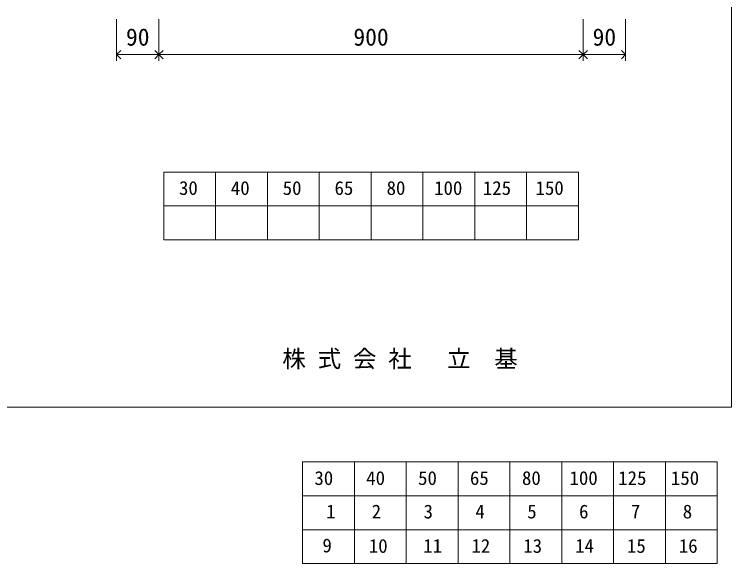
# Model space of a CAD drawing. Units: millimetres, scale not verified. Extents: x -4890 to 18490, y -2304 to 2303.
# Drawn here: x 3368 to 4890, y -2304 to -1138 of the extents above; entities that cross this region are included whole.
import ezdxf
from ezdxf.enums import TextEntityAlignment as Align

# ---------------------------------------------------------------- set-up
doc = ezdxf.new("R2010")
doc.units = ezdxf.units.MM
doc.header["$LTSCALE"] = 10
for name, color, linetype, lineweight in [('0-2_waku', 7, 'Continuous', 18), ('0-5_sunpou', 7, 'Continuous', 5), ('0-D_文字１', 7, 'Continuous', 18), ('1-4_文字２', 7, 'Continuous', 5)]:
    doc.layers.add(name, color=color, linetype=linetype, lineweight=lineweight)
doc.styles.add('ＭＳ ゴシック', font='')
doc.styles.get('ＭＳ ゴシック').set_extended_font_data('MS Gothic')

# ---------------------------------------------------------------- blocks, each defined once
blk = doc.blocks.new('_Open90')
at = {"layer": '0-5_sunpou'}
blk.add_line((0, 0), (-1, 0), dxfattribs=at)
blk.add_lwpolyline([(-0.5, 0.5), (0, 0), (-0.5, -0.5)], dxfattribs=at)

msp = doc.modelspace()

# ---------------------------------------------------------------- linework, layer by layer
at = {"layer": '0-2_waku'}
for p, q in [((4890, 2303.35), (4890, -1971.65)), ((4890, 2303.35), (4890, -1971.65)), ((3685, -1472.65), (3685, -1616.65)), ((3685, -1472.65), (3685, -1616.65)), ((3685, -1472.65), (3685, -1616.65)), ((3685, -1472.65), (3685, -1616.65)), ((3685, -1472.65), (4565, -1472.65)), ((3795, -1472.65), (3795, -1616.65)), ((3905, -1472.65), (3905, -1616.65)), ((3905, -1472.65), (3905, -1616.65)), ((4015, -1472.65), (4015, -1616.65)), ((4125, -1472.65), (4125, -1616.65)), ((4235, -1472.65), (4235, -1616.65)), ((4345, -1472.65), (4345, -1616.65)), ((4455, -1472.65), (4455, -1616.65)), ((4565, -1472.65), (4565, -1616.65)), ((3685, -1544.65), (4565, -1544.65)), ((3685, -1616.65), (4565, -1616.65)), ((-1230, -1971.65), (4890, -1971.65)), ((-1230, -1971.65), (4890, -1971.65))]:
    msp.add_line(p, q, dxfattribs=at)
at = {"layer": '0-5_sunpou'}
for p, q in [((3585, -1148.65), (3585, -1236.57)), ((3675, -1148.65), (3675, -1236.57)), ((3675, -1148.65), (3675, -1236.57)), ((4575, -1148.65), (4575, -1236.57)), ((4575, -1148.65), (4575, -1236.57)), ((4665, -1148.65), (4665, -1236.57)), ((3603, -1223.57), (3657, -1223.57)), ((3693, -1223.57), (4557, -1223.57)), ((4593, -1223.57), (4647, -1223.57))]:
    msp.add_line(p, q, dxfattribs=at)
at = {"layer": '1-4_文字２'}
for p, q in [((3979.56, -2087.58), (3979.56, -2231.58)), ((3979.56, -2087.58), (3979.56, -2231.58)), ((3979.56, -2087.58), (3979.56, -2231.58)), ((3979.56, -2087.58), (3979.56, -2231.58)), ((3979.56, -2087.58), (4859.56, -2087.58)), ((3979.56, -2087.58), (3979.56, -2231.58)), ((3979.56, -2087.58), (3979.56, -2231.58)), ((3979.56, -2087.58), (3979.56, -2231.58)), ((3979.56, -2087.58), (3979.56, -2231.58)), ((3979.56, -2087.58), (4859.56, -2087.58)), ((4089.56, -2087.58), (4089.56, -2231.58)), ((4089.56, -2087.58), (4089.56, -2231.58)), ((4199.56, -2087.58), (4199.56, -2231.58)), ((4199.56, -2087.58), (4199.56, -2231.58)), ((4199.56, -2087.58), (4199.56, -2231.58)), ((4199.56, -2087.58), (4199.56, -2231.58)), ((4309.56, -2087.58), (4309.56, -2231.58)), ((4309.56, -2087.58), (4309.56, -2231.58)), ((4419.56, -2087.58), (4419.56, -2231.58)), ((4419.56, -2087.58), (4419.56, -2231.58)), ((4529.56, -2087.58), (4529.56, -2231.58)), ((4529.56, -2087.58), (4529.56, -2231.58)), ((4639.56, -2087.58), (4639.56, -2231.58)), ((4639.56, -2087.58), (4639.56, -2231.58)), ((4749.56, -2087.58), (4749.56, -2231.58)), ((4749.56, -2087.58), (4749.56, -2231.58)), ((4859.56, -2087.58), (4859.56, -2231.58)), ((4859.56, -2087.58), (4859.56, -2231.58)), ((3979.56, -2159.58), (4859.56, -2159.58)), ((3979.56, -2159.58), (4859.56, -2159.58)), ((3979.56, -2231.58), (4859.56, -2231.58)), ((3979.56, -2231.58), (4859.56, -2231.58)), ((3979.56, -2231.58), (3979.56, -2303.58)), ((3979.56, -2231.58), (3979.56, -2303.58)), ((3979.56, -2231.58), (3979.56, -2303.58)), ((3979.56, -2231.58), (3979.56, -2303.58)), ((3979.56, -2231.58), (4859.56, -2231.58)), ((3979.56, -2231.58), (3979.56, -2303.58)), ((3979.56, -2231.58), (3979.56, -2303.58)), ((3979.56, -2231.58), (3979.56, -2303.58)), ((3979.56, -2231.58), (3979.56, -2303.58)), ((3979.56, -2231.58), (4859.56, -2231.58)), ((4089.56, -2231.58), (4089.56, -2303.58)), ((4089.56, -2231.58), (4089.56, -2303.58)), ((4199.56, -2231.58), (4199.56, -2303.58)), ((4199.56, -2231.58), (4199.56, -2303.58)), ((4199.56, -2231.58), (4199.56, -2303.58)), ((4199.56, -2231.58), (4199.56, -2303.58)), ((4309.56, -2231.58), (4309.56, -2303.58)), ((4309.56, -2231.58), (4309.56, -2303.58)), ((4419.56, -2231.58), (4419.56, -2303.58)), ((4419.56, -2231.58), (4419.56, -2303.58)), ((4529.56, -2231.58), (4529.56, -2303.58)), ((4529.56, -2231.58), (4529.56, -2303.58)), ((4639.56, -2231.58), (4639.56, -2303.58)), ((4639.56, -2231.58), (4639.56, -2303.58)), ((4749.56, -2231.58), (4749.56, -2303.58)), ((4749.56, -2231.58), (4749.56, -2303.58)), ((4859.56, -2231.58), (4859.56, -2303.58)), ((4859.56, -2231.58), (4859.56, -2303.58)), ((3979.56, -2303.58), (4859.56, -2303.58)), ((3979.56, -2303.58), (4859.56, -2303.58))]:
    msp.add_line(p, q, dxfattribs=at)

# ---------------------------------------------------------------- block references
at = {"layer": '0-5_sunpou', "xscale": 18, "yscale": 18, "rotation": 180}
for p in [(3585, -1223.57), (3675, -1223.57), (4575, -1223.57)]:
    msp.add_blockref('_Open90', p, dxfattribs=at)
at = {"layer": '0-5_sunpou', "xscale": 18, "yscale": 18}
for p in [(3675, -1223.57), (4575, -1223.57), (4665, -1223.57)]:
    msp.add_blockref('_Open90', p, dxfattribs=at)

# ---------------------------------------------------------------- texts
at = {"layer": '0-5_sunpou', "style": 'ＭＳ ゴシック'}
for s, p in [('90', (3605, -1215.57)), ('900', (4087.5, -1215.57)), ('90', (4595, -1215.57))]:
    msp.add_text(s, height=36.66, dxfattribs=at).set_placement(p, align=Align.BOTTOM_LEFT)
at = {"layer": '0-D_文字１', "style": 'ＭＳ ゴシック'}
for s, height, p in [('30', 29.33, (3717.46, -1530.09)), ('40', 29.33, (3827.46, -1530.09)), ('50', 29.33, (3937.46, -1530.09)), ('65', 29.33, (4047.46, -1530.09)), ('80', 29.33, (4157.86, -1530.09)), ('100', 29.33, (4258.74, -1530.09)), ('125', 29.33, (4362.13, -1530.09)), ('150', 29.33, (4473.89, -1530.09)), ('株 式 会 社 \u3000立\u3000基', 36.66, (3936.53, -1898.01))]:
    msp.add_text(s, height=height, dxfattribs=at).set_placement(p, align=Align.BOTTOM_LEFT)
at = {"layer": '1-4_文字２', "style": 'ＭＳ ゴシック'}
for s, p in [('30', (4004.72, -2145.4)), ('30', (4004.72, -2145.4)), ('40', (4114.72, -2145.4)), ('40', (4114.72, -2145.4)), ('50', (4224.72, -2145.4)), ('50', (4224.72, -2145.4)), ('65', (4334.72, -2145.4)), ('65', (4334.72, -2145.4)), ('80', (4445.12, -2145.4)), ('80', (4445.12, -2145.4)), ('100', (4546, -2145.4)), ('100', (4546, -2145.4)), ('125', (4649.38, -2145.4)), ('125', (4649.38, -2145.4)), ('150', (4761.15, -2145.4)), ('150', (4761.15, -2145.4)), ('1', (4029.86, -2216.43)), ('2', (4126.3, -2216.43)), ('3', (4236.3, -2216.43)), ('4', (4346.3, -2216.43)), ('5', (4456.3, -2216.43)), ('6', (4566.3, -2216.43)), ('7', (4676.3, -2216.43)), ('8', (4786.3, -2216.43)), ('9', (4021.8, -2288.43)), ('10', (4120.21, -2289.4)), ('11', (4235.71, -2289.4)), ('12', (4337.92, -2289.4)), ('13', (4447.92, -2289.4)), ('14', (4557.92, -2289.4)), ('15', (4667.92, -2289.4)), ('16', (4777.92, -2289.4))]:
    msp.add_text(s, height=29.33, dxfattribs=at).set_placement(p, align=Align.BOTTOM_LEFT)

doc.saveas('drawing.dxf')
